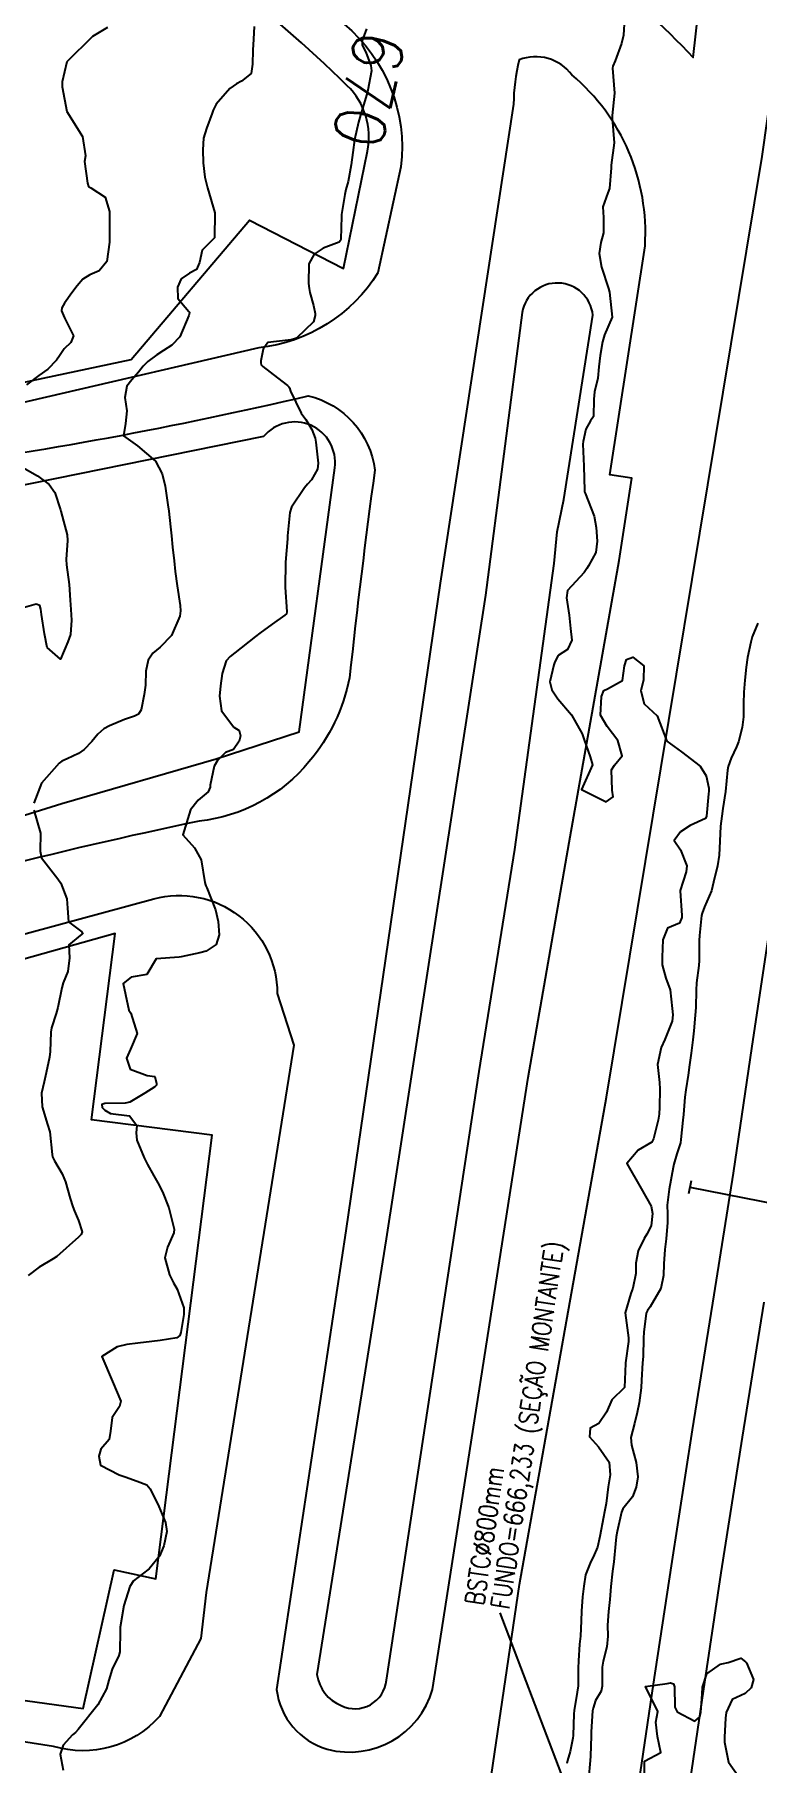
# Model space of a CAD drawing. Header units: metres. Extents: x 292545 to 299085, y 7450245 to 7463078.
# Drawn here: x 296128.8 to 296186.9, y 7457327.4 to 7457466.3 of the extents above; entities that cross this region are included whole.
import ezdxf
from ezdxf.enums import TextEntityAlignment as Align

# ---------------------------------------------------------------- set-up
doc = ezdxf.new("R2010")
doc.units = ezdxf.units.M
doc.linetypes.add('CONTINUO', pattern=[0])
doc.linetypes.add('DASHED', pattern=[0.75, 0.5, -0.25])
for name, color, linetype in [('Area Verde e Lazer', 94, 'Continuous'), ('Cotas', 45, 'Continuous'), ('Curvas de Nivel 1m', 11, 'Continuous'), ('Curvas de Nivel 5m', 15, 'Continuous'), ('Edificações', 30, 'Continuous'), ('Linha Férrea', 20, 'Continuous'), ('Pórtico', 62, 'Continuous'), ('TEXTO', 45, 'Continuous'), ('Vias Primárias', 230, 'Continuous'), ('Vias Secundárias', 230, 'DASHED')]:
    doc.layers.add(name, color=color, linetype=linetype)
doc.styles.add('ROMANS', font='romans', dxfattribs={"height": 0.2})
doc.styles.add('Style-STANDARD', font='STANDARD.shx')

msp = doc.modelspace()

# ---------------------------------------------------------------- linework, layer by layer
at = {"layer": 'Area Verde e Lazer'}
msp.add_lwpolyline([(296165.04, 7457421.27), (296157.06, 7457369.53), (296151.51, 7457334.52, 0.265459), (296153.45, 7457332.03, 0.52036), (296157.09, 7457334.07), (296164.54, 7457382.97), (296167.41, 7457400.83), (296170.56, 7457423.81), (296170.8, 7457426.34), (296171.35, 7457428.94), (296173.68, 7457443.76, 0.870572), (296167.99, 7457443.97)], format="xyb", close=True, dxfattribs=at)
at = {"layer": 'Curvas de Nivel 1m', "flags": 128}
for points, elevation in [([(296134.69, 7457466.88), (296133.48, 7457466.15), (296133.45, 7457466.12), (296133.42, 7457466.09), (296131.46, 7457464.17), (296131.44, 7457464.15), (296131.42, 7457464.12), (296131.05, 7457462.51), (296131.04, 7457462.12), (296131.41, 7457460.12), (296132.68, 7457458.11), (296132.91, 7457456.57), (296132.84, 7457456.11), (296133.08, 7457454.36), (296133.16, 7457454.1), (296133.34, 7457453.98), (296134.48, 7457453.23), (296134.83, 7457452.08), (296134.83, 7457450.55), (296134.83, 7457450.08), (296134.83, 7457449.62), (296134.62, 7457448.08), (296134.02, 7457447.33), (296133.26, 7457446.99), (296132.7, 7457446.65), (296132.23, 7457446.11), (296131.81, 7457445.54), (296131.23, 7457444.71), (296131.01, 7457444.34), (296130.99, 7457444.12), (296131.22, 7457443.54), (296131.96, 7457442.11), (296131.74, 7457441.57), (296131.19, 7457441.05), (296130.81, 7457440.49), (296130.57, 7457440.13), (296129.88, 7457439.42), (296129.16, 7457438.9), (296128.18, 7457438.15)], 672), ([(296146.47, 7457466.96), (296146.42, 7457465.94), (296146.35, 7457465.06), (296146.33, 7457463.94), (296146.21, 7457463.18), (296145.44, 7457462.56), (296145.04, 7457462.35), (296144.51, 7457461.96), (296143.42, 7457460.71), (296143.17, 7457460.22), (296143.08, 7457459.98), (296142.63, 7457458.76), (296142.39, 7457457.99), (296142.33, 7457457.04), (296142.36, 7457455.99), (296142.49, 7457454.85), (296142.71, 7457453.99), (296143.31, 7457451.98), (296143.29, 7457449.98), (296142.28, 7457448.99), (296142.06, 7457447.99), (296141.83, 7457447.43), (296141.26, 7457447.14), (296140.6, 7457446.67), (296140.31, 7457446.01), (296140.33, 7457445.11), (296141.22, 7457444.05), (296141.26, 7457444), (296141.27, 7457443.95), (296141.22, 7457443.74), (296140.5, 7457442.01), (296139.85, 7457441.36), (296139.19, 7457440.93), (296138.64, 7457440.58), (296137.92, 7457440.04), (296137.54, 7457439.67), (296137.16, 7457439.17), (296136.64, 7457438.57), (296136.23, 7457438.06), (296136.06, 7457437.14), (296136.23, 7457436.06), (296136.13, 7457435.05), (296135.96, 7457434.06), (296137.1, 7457433.27), (296138.53, 7457432.04), (296139.07, 7457431.02), (296139.3, 7457430.03), (296139.54, 7457428.52), (296139.6, 7457428.02), (296139.75, 7457426.75), (296139.82, 7457426.02), (296139.91, 7457425.11), (296140.03, 7457424.01), (296140.13, 7457423.16), (296140.28, 7457422.01), (296140.51, 7457420.43), (296140.54, 7457420.01), (296140.49, 7457419.57), (296139.83, 7457418.02), (296138.9, 7457417.08), (296138.33, 7457416.6), (296137.94, 7457416.04), (296137.77, 7457415.15), (296137.72, 7457414.04), (296137.63, 7457413.27), (296137.39, 7457412.04), (296137.18, 7457411.7), (296136.84, 7457411.54), (296136.05, 7457411.27), (296134.83, 7457410.77), (296134.38, 7457410.53), (296133.9, 7457410.09), (296133.42, 7457409.49), (296132.8, 7457408.85), (296132.36, 7457408.54), (296131.43, 7457408.11), (296131, 7457407.91), (296130.79, 7457407.77), (296129.37, 7457406.14), (296128.76, 7457404.55)], 671), ([(296176.21, 7457467.59), (296176.15, 7457466.25), (296175.99, 7457465.59), (296175.47, 7457464.19), (296175.28, 7457463.78), (296175.25, 7457463.6), (296175.43, 7457461.6), (296175.22, 7457459.8), (296175.22, 7457459.6), (296175.38, 7457457.6), (296175.15, 7457455.82), (296175.14, 7457455.6), (296175.01, 7457453.94), (296174.88, 7457453.6), (296174.47, 7457452.46), (296174.54, 7457451.61), (296174.53, 7457450.38), (296174.32, 7457449.61), (296174.18, 7457448.71), (296174.38, 7457447.61), (296174.94, 7457445.91), (296175.01, 7457445.6), (296175.22, 7457443.6), (296174.62, 7457442.19), (296174.45, 7457441.61), (296174.27, 7457440.52), (296174.15, 7457439.61), (296174.07, 7457438.7), (296173.81, 7457437.61), (296173.76, 7457437), (296173.74, 7457435.61), (296173.48, 7457435.26), (296173.11, 7457434.6), (296172.89, 7457433.62), (296172.88, 7457433.4), (296172.94, 7457431.62), (296173, 7457429.68), (296173, 7457429.62), (296173, 7457429.57), (296173.05, 7457429.45), (296173.78, 7457427.61), (296173.94, 7457426.69), (296174.02, 7457425.61), (296173.92, 7457424.69), (296173.34, 7457423.62), (296173.2, 7457423.4), (296172.98, 7457423.07), (296171.65, 7457421.64), (296171.56, 7457421.04), (296171.77, 7457419.64), (296171.87, 7457418.59), (296172, 7457417.63), (296171.65, 7457416.89), (296170.9, 7457416.41), (296170.63, 7457415.91), (296170.53, 7457415.65), (296170.23, 7457414.29), (296170.38, 7457413.65), (296170.86, 7457412.92), (296171.97, 7457411.64), (296172.82, 7457410.12), (296172.98, 7457409.63), (296173.45, 7457408.27), (296173.64, 7457407.62), (296172.77, 7457405.63), (296174.76, 7457404.65), (296175.3, 7457405.06), (296175.24, 7457405.6), (296175.17, 7457407.22), (296175.41, 7457407.59), (296176.03, 7457408.36), (296175.69, 7457409.59), (296174.83, 7457410.71), (296174.29, 7457411.61), (296174.36, 7457413.11), (296174.55, 7457413.6), (296174.86, 7457413.73), (296176.06, 7457414.4), (296176.22, 7457415.59), (296176.39, 7457416.09), (296176.89, 7457416.28), (296177.77, 7457415.57), (296177.76, 7457414.45), (296177.54, 7457413.57), (296177.81, 7457412.52), (296178.84, 7457411.55), (296179.62, 7457409.54), (296180.8, 7457408.68), (296182.29, 7457407.51), (296182.79, 7457406.73), (296183, 7457405.74), (296183, 7457405.51), (296182.98, 7457405.3), (296182.81, 7457403.51), (296182.74, 7457403.3), (296181.51, 7457402.75), (296180.73, 7457402.23), (296180.22, 7457401.54), (296180.71, 7457400.8), (296181.23, 7457399.52), (296181.18, 7457399.03), (296180.7, 7457397.53), (296180.7, 7457397.5), (296180.83, 7457395.53), (296180.82, 7457395.36), (296180.64, 7457394.89), (296179.67, 7457394.51), (296179.31, 7457393.55), (296179.24, 7457392.18), (296179.24, 7457391.55), (296179.54, 7457390.49), (296179.9, 7457389.54), (296180.06, 7457388.04), (296180.11, 7457387.54), (296180.05, 7457387.04), (296179.47, 7457385.55), (296179.17, 7457384.9), (296178.86, 7457383.55), (296179.03, 7457382.09), (296179.06, 7457381.55), (296179.03, 7457380.12), (296179.01, 7457379.55), (296178.93, 7457379.08), (296178.55, 7457377.56), (296178.43, 7457377.3), (296177.33, 7457376.67), (296176.41, 7457375.58), (296177.55, 7457373.57), (296178.37, 7457372.15), (296178.47, 7457371.56), (296178.35, 7457370.59), (296178.01, 7457369.9), (296177.8, 7457369.57), (296177.31, 7457368.58), (296177.13, 7457367.57), (296177.12, 7457366.75), (296176.89, 7457365.57), (296176.72, 7457365.14), (296176.27, 7457363.58), (296176.54, 7457361.58), (296176.54, 7457361.28), (296176.29, 7457359.58), (296176.29, 7457359.51), (296176.21, 7457357.58), (296176.2, 7457357.55), (296175.19, 7457356.6), (296174.77, 7457355.6), (296174.16, 7457354.71), (296173.46, 7457354.32), (296173.41, 7457353.62), (296174.14, 7457352.81), (296174.99, 7457351.6), (296175.08, 7457350.56), (296174.91, 7457349.6), (296174.76, 7457348.27), (296174.62, 7457347.6), (296174.52, 7457347.16), (296174.24, 7457345.61), (296174.04, 7457344.75), (296173.7, 7457343.95), (296173.52, 7457343.62), (296173.1, 7457342.54), (296172.95, 7457341.62), (296172.85, 7457340.77), (296172.76, 7457339.62), (296172.75, 7457338.85), (296172.68, 7457337.62), (296172.61, 7457336.96), (296172.52, 7457335.62), (296172.51, 7457335.04), (296172.49, 7457333.62), (296172.43, 7457333.1), (296172.17, 7457331.63), (296172.15, 7457331.37), (296172.1, 7457329.63), (296172.08, 7457329.41), (296171.85, 7457328.34), (296171.64, 7457327.63), (296171.58, 7457327.37)], 669), ([(296127.51, 7457431.73), (296129.06, 7457430.84), (296129.99, 7457430.14), (296130.44, 7457429.52), (296130.9, 7457428.12), (296130.92, 7457428.01), (296131.03, 7457427.61), (296131.43, 7457426.12), (296131.47, 7457425.65), (296131.37, 7457424.12), (296131.39, 7457423.7), (296131.61, 7457422.11), (296131.69, 7457420.85), (296131.73, 7457420.11), (296131.79, 7457419.25), (296131.7, 7457418.11), (296131.5, 7457417.52), (296130.89, 7457416.12), (296129.82, 7457417.05), (296129.63, 7457418.14), (296129.38, 7457419.7), (296129.31, 7457420.14), (296129.23, 7457420.43), (296128.95, 7457420.54), (296127.63, 7457420.16)], 672), ([(296186.93, 7457419), (296186.48, 7457417.91), (296186.36, 7457417.47), (296186.11, 7457416.25), (296186, 7457415.47), (296185.9, 7457414.44), (296185.81, 7457413.47), (296185.77, 7457412.55), (296185.77, 7457411.47), (296185.68, 7457410.62), (296185.38, 7457409.47), (296185.23, 7457409.06), (296184.8, 7457408.17), (296184.55, 7457407.48), (296184.5, 7457407.2), (296184.33, 7457405.49), (296184.13, 7457404.11), (296184.04, 7457403.49), (296183.94, 7457402.69), (296183.89, 7457401.49), (296183.83, 7457400.37), (296183.68, 7457399.5), (296183.38, 7457398.2), (296183.2, 7457397.5), (296182.66, 7457396.22), (296182.46, 7457395.71), (296182.42, 7457395.51), (296182.24, 7457393.9), (296182.21, 7457393.51), (296182.21, 7457391.91), (296182.18, 7457391.51), (296182, 7457390.11), (296181.97, 7457389.52), (296181.95, 7457388.13), (296181.91, 7457387.52), (296181.8, 7457386.26), (296181.72, 7457385.52), (296181.57, 7457384.46), (296181.43, 7457383.52), (296181.33, 7457382.69), (296181.16, 7457381.52), (296181.08, 7457380.92), (296180.96, 7457379.52), (296180.92, 7457379.06), (296180.76, 7457377.53), (296180.71, 7457377.25), (296180.42, 7457376.38), (296180.19, 7457375.53), (296180.14, 7457375.27), (296179.82, 7457373.54), (296179.66, 7457372.25), (296179.68, 7457371.54), (296179.67, 7457370.86), (296179.56, 7457369.54), (296179.45, 7457368.67), (296179.38, 7457367.54), (296179.36, 7457366.6), (296179.13, 7457365.55), (296178.28, 7457364.08), (296178.06, 7457363.78), (296177.97, 7457363.56), (296177.77, 7457362.04), (296177.75, 7457361.56), (296177.71, 7457360.08), (296177.67, 7457359.57), (296177.59, 7457358.19), (296177.55, 7457357.57), (296177.41, 7457356.35), (296177.25, 7457355.57), (296177.03, 7457354.7), (296176.72, 7457353.57), (296176.77, 7457352.95), (296177.17, 7457351.57), (296177.28, 7457350.4), (296177.15, 7457349.57), (296176.87, 7457348.8), (296176.09, 7457347.84), (296175.98, 7457347.58), (296175.63, 7457346.01), (296175.56, 7457345.59), (296175.49, 7457345.03), (296175.35, 7457343.59), (296175.25, 7457342.82), (296175.13, 7457341.59), (296175.04, 7457340.55), (296174.93, 7457339.6), (296174.86, 7457338.48), (296174.87, 7457337.6), (296174.79, 7457336.76), (296174.5, 7457335.6), (296174.42, 7457335.11), (296174.43, 7457333.6), (296174.34, 7457333.18), (296173.9, 7457332.45), (296173.69, 7457331.82), (296173.65, 7457331.61), (296173.55, 7457329.93), (296173.53, 7457329.61), (296173.49, 7457327.97), (296173.47, 7457327.61), (296173.33, 7457326.11)], 668), ([(296128.75, 7457403.97), (296129.3, 7457402.14), (296129.27, 7457400.7), (296129.39, 7457400.14), (296130.68, 7457398.47), (296130.93, 7457398.12), (296131.41, 7457396.87), (296131.46, 7457396.12), (296131.55, 7457395.02), (296132.63, 7457394.2), (296132.71, 7457394.1), (296132.68, 7457394.05), (296132.63, 7457394.02), (296131.57, 7457393.16), (296131.62, 7457392.11), (296131.48, 7457391.01), (296131.13, 7457390.12), (296131, 7457389.7), (296130.68, 7457388.13), (296130.55, 7457387.65), (296130.18, 7457386.49), (296130.13, 7457386.13), (296130.06, 7457384.59), (296130.01, 7457384.14), (296129.75, 7457382.88), (296129.58, 7457382.14), (296129.39, 7457381.23), (296129.42, 7457380.14), (296129.86, 7457378.73), (296130.04, 7457378.13), (296130.23, 7457376.32), (296130.27, 7457376.13), (296130.41, 7457375.8), (296131.03, 7457374.75), (296131.31, 7457374.12), (296131.69, 7457372.79), (296131.89, 7457372.11), (296132.03, 7457371.77), (296132.35, 7457371.01), (296132.64, 7457370.1), (296132.56, 7457369.88), (296132.34, 7457369.66), (296130.6, 7457368.13), (296130.32, 7457367.93), (296129.2, 7457367.25), (296128.3, 7457366.6)], 671), ([(296177.81, 7457325.56), (296177.84, 7457327.56), (296179.14, 7457328.26), (296178.86, 7457329.55), (296178.74, 7457330.69), (296178.91, 7457331.55), (296177.91, 7457333.56), (296179.65, 7457333.81), (296179.92, 7457333.86), (296180.15, 7457333.77), (296180.23, 7457333.54), (296180.26, 7457331.89), (296180.45, 7457331.53), (296181.88, 7457330.77), (296182.26, 7457331.13), (296182.35, 7457331.51), (296182.45, 7457332.96), (296182.48, 7457333.5), (296182.83, 7457334.59), (296183.93, 7457335.35), (296184.04, 7457335.38), (296184.56, 7457335.48), (296185.56, 7457335.85), (296185.93, 7457335.55), (296186.01, 7457335.47), (296186.59, 7457334.13), (296186.41, 7457333.46), (296185.91, 7457332.99), (296184.87, 7457332.51), (296184.4, 7457331.48), (296184.34, 7457331.03), (296184.26, 7457329.49), (296184.25, 7457329.09), (296184.59, 7457327.48), (296185.82, 7457325.74)], 668)]:
    msp.add_lwpolyline(points, dxfattribs=dict(at, elevation=elevation))
at = {"layer": 'Curvas de Nivel 5m', "elevation": 670, "flags": 128}
msp.add_lwpolyline([(296155.49, 7457466.77), (296155.13, 7457465.84), (296155.14, 7457465.49), (296155.47, 7457464.81), (296155.85, 7457463.83), (296155.88, 7457463.4), (296155.59, 7457461.83), (296155.56, 7457461.7), (296155.43, 7457461.24), (296155.01, 7457459.84), (296154.85, 7457459.28), (296154.53, 7457457.84), (296154.4, 7457456.82), (296154.26, 7457455.85), (296154.01, 7457454.51), (296153.84, 7457453.85), (296153.74, 7457453.46), (296153.48, 7457451.86), (296153.47, 7457451.7), (296153.43, 7457449.86), (296153.4, 7457449.75), (296153.29, 7457449.62), (296152.02, 7457449.14), (296151.28, 7457448.66), (296150.87, 7457447.89), (296150.84, 7457446.3), (296150.89, 7457445.89), (296150.95, 7457445.59), (296151.23, 7457444.53), (296151.36, 7457443.88), (296151.36, 7457443.74), (296151.22, 7457443.21), (296149.87, 7457441.9), (296149.35, 7457441.76), (296149.2, 7457441.74), (296147.57, 7457441.55), (296147.19, 7457441.04), (296147.01, 7457440.09), (296146.99, 7457439.93), (296147.02, 7457439.78), (296147.17, 7457439.64), (296148.35, 7457438.73), (296149.15, 7457438.11), (296149.25, 7457438.01), (296149.3, 7457437.91), (296149.39, 7457437.66), (296150.24, 7457435.89), (296150.61, 7457435.38), (296151.11, 7457434.57), (296151.37, 7457433.88), (296151.43, 7457433.55), (296151.61, 7457431.87), (296151.56, 7457431.39), (296151.06, 7457430.53), (296150.76, 7457430.18), (296150.5, 7457429.89), (296149.47, 7457428.34), (296149.32, 7457427.91), (296149.14, 7457426.04), (296149.13, 7457425.91), (296149.13, 7457425.79), (296148.98, 7457423.91), (296148.96, 7457421.91), (296149.1, 7457419.91), (296149.07, 7457419.77), (296148.93, 7457419.66), (296147.92, 7457418.92), (296146.92, 7457418.2), (296146.57, 7457417.94), (296144.9, 7457416.63), (296144.53, 7457416.33), (296144.21, 7457415.97), (296143.88, 7457414.97), (296143.75, 7457413.97), (296143.68, 7457413.14), (296143.83, 7457411.97), (296144.83, 7457410.66), (296145.25, 7457410.38), (296145.36, 7457409.95), (296145.25, 7457409.52), (296144.81, 7457408.87), (296144.16, 7457408.61), (296143.53, 7457407.97), (296143.25, 7457407.52), (296142.94, 7457405.98), (296142.93, 7457405.82), (296142.76, 7457405.45), (296141.97, 7457404.78), (296141.36, 7457404), (296140.72, 7457402.01), (296141.68, 7457400.96), (296142.21, 7457399.99), (296142.49, 7457398.17), (296142.55, 7457397.98), (296142.59, 7457397.9), (296142.67, 7457397.73), (296143.37, 7457395.97), (296143.58, 7457395.03), (296143.66, 7457393.97), (296143.41, 7457393.18), (296142.61, 7457392.65), (296142.09, 7457392.51), (296140.61, 7457392.2), (296140.44, 7457392.17), (296138.6, 7457392.03), (296137.84, 7457390.78), (296136.59, 7457390.55), (296135.95, 7457390.06), (296136.32, 7457388.29), (296136.38, 7457388.05), (296136.4, 7457387.9), (296136.55, 7457387.66), (296137.07, 7457386.04), (296136.52, 7457384.79), (296136.2, 7457384.06), (296136.5, 7457383.17), (296137.86, 7457382.67), (296138.49, 7457382.58), (296138.62, 7457382.03), (296138.62, 7457381.89), (296138.48, 7457381.74), (296137.67, 7457381.24), (296136.47, 7457380.53), (296136.09, 7457380.44), (296134.47, 7457380.42), (296134.23, 7457380.32), (296134.24, 7457380.08), (296134.46, 7457379.88), (296134.93, 7457379.61), (296136.46, 7457379.42), (296137.04, 7457378.64), (296136.97, 7457378.05), (296137.03, 7457377.46), (296137.63, 7457376.04), (296137.89, 7457375.52), (296138.4, 7457374.61), (296138.73, 7457374.03), (296139.09, 7457373.31), (296139.6, 7457372.02), (296140.04, 7457370.32), (296140.02, 7457370.01), (296139.49, 7457368.86), (296139.28, 7457368.02), (296139.66, 7457366.65), (296139.99, 7457366.01), (296140.29, 7457365.49), (296140.8, 7457364), (296140.81, 7457363.46), (296140.57, 7457362.01), (296140.5, 7457361.76), (296140.25, 7457361.57), (296138.9, 7457361.36), (296138.24, 7457361.29), (296137.13, 7457361.16), (296136.24, 7457361.05), (296135.45, 7457360.85), (296134.22, 7457360.08), (296135.09, 7457358.07), (296135.76, 7457356.48), (296135.64, 7457356.07), (296135.05, 7457355.19), (296134.93, 7457354.07), (296134.82, 7457353.4), (296134.14, 7457352.64), (296133.98, 7457352.08), (296134.12, 7457351.34), (296135.62, 7457350.56), (296136.11, 7457350.41), (296137.06, 7457350.05), (296137.83, 7457349.76), (296138.1, 7457349.45), (296138.8, 7457348.02), (296139.34, 7457346.75), (296139.46, 7457346.02), (296139.21, 7457344.86), (296138.85, 7457344.03), (296138.02, 7457343.01), (296137.47, 7457342.6), (296136.77, 7457342.05), (296136.47, 7457341.59), (296135.98, 7457340.06), (296135.71, 7457338.32), (296135.7, 7457338.06), (296135.66, 7457336.35), (296135.58, 7457336.06), (296135.05, 7457334.95), (296134.79, 7457334.07), (296134.61, 7457333.37), (296133.89, 7457332.08), (296132.32, 7457330.1), (296132.1, 7457329.88), (296131.87, 7457329.69), (296131.11, 7457328.86), (296130.88, 7457328.12), (296131.11, 7457326.84)], dxfattribs=at)
at = {"layer": 'Edificações'}
msp.add_lwpolyline([(296115.29, 7457491.22), (296063.97, 7457436.8), (296078.6, 7457425.59), (296091.15, 7457428.71), (296099.29, 7457432.6), (296105.2, 7457439.9), (296098.63, 7457445.23), (296105.02, 7457452.25), (296123.31, 7457437.39), (296136.59, 7457440.2), (296146.08, 7457451.4), (296153.65, 7457447.51), (296155.57, 7457456.93, 0.254512), (296153.95, 7457462.2, 0.030357), (296143.77, 7457471.02, -0.020671), (296132.06, 7457480.77, 0.00842), (296118.64, 7457492.52, 0.104221)], format="xyb", close=True, dxfattribs=at)
at = {"layer": 'Edificações', "elevation": 688.53}
msp.add_lwpolyline([(295974.83, 7457357.51), (296060.14, 7457382.36), (296131, 7457404.53), (296143.4, 7457408.1), (296150.08, 7457410.27), (296152.94, 7457431.5, 0.754567), (296147.22, 7457434), (296081.98, 7457420.78), (296027.93, 7457408.96)], format="xyb", dxfattribs=at)
at = {"layer": 'Edificações', "elevation": 689.02}
msp.add_lwpolyline([(296061.33, 7457325.65), (296069, 7457329.94), (296077.9, 7457333.78), (296086.65, 7457335.84), (296097.87, 7457336.16), (296117.73, 7457333.86), (296132.73, 7457331.79), (296135.21, 7457342.95), (296138.55, 7457342.21), (296143.1, 7457377.86), (296133.39, 7457379.1), (296135.3, 7457394.07), (295973.58, 7457348.61), (295972.13, 7457340.29), (295972.13, 7457340.29), (295971.25, 7457334.14), (295971.04, 7457332.47), (295970.69, 7457329.58), (295969.76, 7457323.05)], dxfattribs=at)
at = {"layer": 'Linha Férrea', "linetype": 'Continuous'}
for points in [[(296187.86, 7457394.47), (296186.46, 7457385.03), (296184.94, 7457374.81), (296183.41, 7457365.04), (296181.66, 7457354.2), (296179.96, 7457343.27), (296178.53, 7457333.75), (296177.25, 7457325.05)], [(296181.28, 7457324.48), (296182.57, 7457333.19), (296183.99, 7457342.69), (296185.69, 7457353.59), (296187.44, 7457364.44)]]:
    msp.add_lwpolyline(points, dxfattribs=at)
at = {"layer": 'Pórtico'}
for points in [[(296181.57, 7457374.21), (296181.36, 7457373.15)], [(296181.46, 7457373.68), (296191.44, 7457371.72)]]:
    msp.add_lwpolyline(points, dxfattribs=at)
at = {"layer": 'TEXTO', "linetype": 'CONTINUO'}
msp.add_polyline3d([(296172.79, 7457322.23, 0), (296166.23, 7457339.49, 0)], dxfattribs=at)
at = {"layer": 'Vias Primárias'}
msp.add_lwpolyline([(296153.79, 7457249.95), (296160.79, 7457294.31), (296167.79, 7457341.77), (296174.78, 7457380.91), (296187.27, 7457456.52), (296201.24, 7457555.08), (296206.39, 7457585.53), (296210.39, 7457612.42), (296214.97, 7457644.86), (296221.3, 7457687.26, -0.138051), (296223.49, 7457696.16, -0.271517), (296239.95, 7457700.98), (296267.26, 7457696.23), (296267.26, 7457696.23, -0.290806), (296268.53, 7457691.88)], format="xyb", dxfattribs=at)
for points in [[(296200.56, 7457605.03, -0.415044), (296188.12, 7457609.42), (296180.06, 7457545.78), (296171.3, 7457487.26), (296169.84, 7457477.24, 0.220895), (296173.83, 7457471.47, -0.048073), (296181.73, 7457464.46), (296186.55, 7457507.31), (296192.24, 7457546.58), (296196.57, 7457578.77)], [(296047.88, 7457423.68), (296112.06, 7457492.97, -0.399273), (296122.19, 7457493.58, 0.000966), (296153.7, 7457467.15, -0.25322), (296158.26, 7457455.69), (296156.41, 7457447.17, -0.230735), (296146.84, 7457441.14), (296078.58, 7457425.29), (296049.11, 7457420.8, -0.854765)], [(296167.31, 7457460.71), (296161.41, 7457422.21), (296153.82, 7457370.19), (296148.26, 7457333.33, 0.300093), (296152.34, 7457328.52, 0.406611), (296160.8, 7457333.33), (296168.49, 7457382.51), (296171.77, 7457401.38), (296175.8, 7457424.05), (296176.8, 7457430.67), (296175.05, 7457430.93), (296177.87, 7457449.33, 0.237701), (296172, 7457463.06, 0.339235), (296167.75, 7457464.27, 0.059076)]]:
    msp.add_lwpolyline(points, format="xyb", close=True, dxfattribs=at)
for points, elevation in [([(295989.62, 7457456.91), (296041.62, 7457512.4), (296061.03, 7457533.41, -0.410658), (296074.52, 7457534.02), (296105.75, 7457508.08, -0.492439), (296105.4, 7457498.73), (296063.26, 7457453.86), (296031.06, 7457419.01, -0.17708), (296017.64, 7457412.12), (295986.73, 7457402.86), (295986.81, 7457399.08), (296030.37, 7457411.41), (296056.34, 7457417.03), (296093.23, 7457425.3, -0.056162), (296118.59, 7457431.32, 0.023995), (296150.81, 7457437.28, -0.313152), (296156.16, 7457431.31, 0.007624), (296154.13, 7457414.62, -0.128044), (296150.87, 7457407.87, -0.195998), (296142.05, 7457403.1, 0.023629), (296107.87, 7457394.27, 0.003945), (296059.35, 7457380.15, -0.003784), (296020.33, 7457368.74, 0.003959), (295974.57, 7457354.76, -15.646022)], 690.93), ([(295973.79, 7457349.56), (296046.26, 7457370.7), (296104.45, 7457387.65), (296138.4, 7457396.85, -0.49425), (296148.32, 7457389.25), (296149.65, 7457385.1), (296142.62, 7457341.11), (296142.18, 7457337.42), (296138.85, 7457331.14, -0.288901), (296130.33, 7457328.75), (296105.93, 7457332.55, 0.188937), (296063.2, 7457323.03, 0.027504), (296041.15, 7457303.27, -0.081926), (296013.64, 7457284.92, -0.053794), (295961.16, 7457267.06, 26.73596)], 689.63)]:
    msp.add_lwpolyline(points, format="xyb", dxfattribs=dict(at, elevation=elevation))
at = {"layer": 'Vias Secundárias'}
for points in [[(296268.53, 7457691.88), (296262.37, 7457633.51), (296251.9, 7457558.69), (296241.08, 7457486.49), (296235.3, 7457431.79, -0.34687), (296215.2, 7457426.54, 0.481377), (296202.34, 7457411.07, -0.004017), (296195.81, 7457334.49, 0.019125), (296181.09, 7457247.42, 0.017889), (296171.96, 7457169.87, 0.068145), (296172.8, 7457153.91, -0.640592), (296166.36, 7457150.75, 0.08101), (296155.68, 7457161.07, 0.047271), (296143.02, 7457164.61, -2.100285)], [(296272.97, 7457691.69), (296266.77, 7457632.97), (296256.29, 7457558.05), (296245.48, 7457485.93), (296239.59, 7457430.17, -0.350484), (296214.37, 7457422.09, 0.474917), (296206.81, 7457411.42, -0.004066), (296200.2, 7457333.83, 0.019191), (296185.48, 7457246.79, 0.017902), (296176.37, 7457169.5, 0.049722), (296176.55, 7457158.7, 0.049722)]]:
    msp.add_lwpolyline(points, format="xyb", dxfattribs=at)

# ---------------------------------------------------------------- texts
at = {"layer": 'Cotas', "style": 'Style-STANDARD'}
msp.add_text('670', height=4, rotation=257.1857, dxfattribs=at).set_placement((296155.69, 7457461.9, 670), align=Align.MIDDLE_CENTER)
at = {"layer": 'TEXTO', "style": 'ROMANS', "width": 0.8}
for s, p in [('FUNDO=666,233 (SEÇÃO MONTANTE)', (296166.96, 7457339.72)), ('BSTCØ800mm', (296164.89, 7457340.02))]:
    msp.add_text(s, height=1.5, rotation=81.5056, dxfattribs=at).set_placement(p)

doc.saveas('drawing.dxf')
